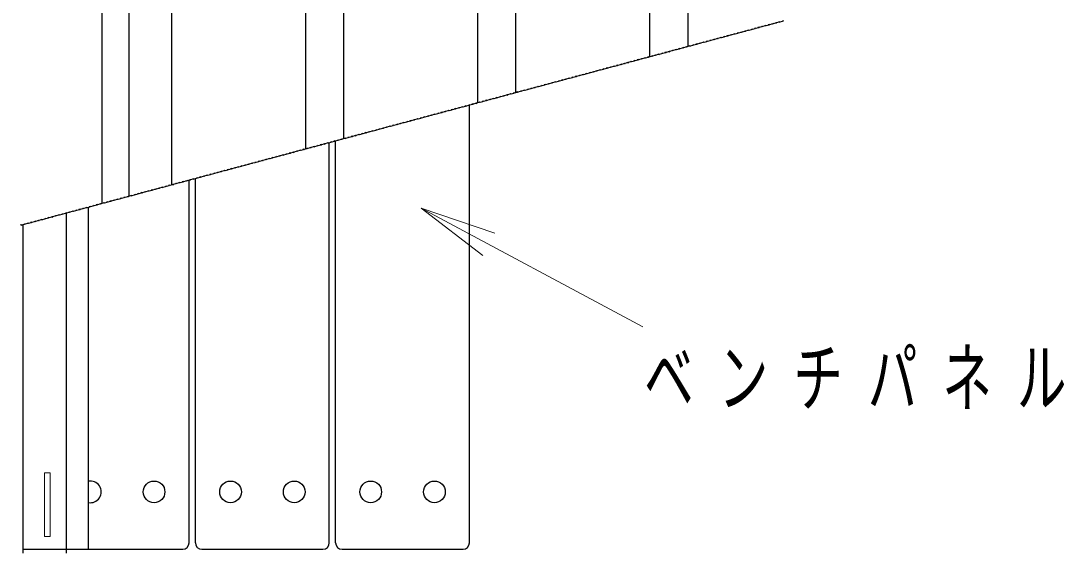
# Model space of a CAD drawing. Units: millimetres at full size, sheet at 1:20; details may follow other scales. Extents: x -7318 to 0, y -237 to 5140.
# Drawn here: x -6739 to -5920, y 3916 to 4332 of the extents above; entities that cross this region are included whole.
import ezdxf

# ---------------------------------------------------------------- set-up
doc = ezdxf.new("R2010")
doc.units = ezdxf.units.MM
doc.header["$LTSCALE"] = 20
doc.linetypes.add('USER1', pattern=[4.5, 2.5, -2])
doc.layers.add('layer1', color=7, linetype='Continuous', lineweight=25)
doc.styles.add('ＭＳ ゴシック', font='')
doc.styles.get('ＭＳ ゴシック').set_extended_font_data('MS Gothic')

# ---------------------------------------------------------------- blocks, each defined once
blk = doc.blocks.new('open_arrow')
at = {"color": 0, "linetype": 'Continuous', "lineweight": -2}
blk.add_lwpolyline([(7.5, 1.25), (0, 0), (7.5, -1.25)], dxfattribs=at)

msp = doc.modelspace()

# ---------------------------------------------------------------- linework, layer by layer
at = {"layer": 'layer1', "color": 140}
for p, q in [((-6674.89, 4189.02), (-6674.89, 4757.67)), ((-6653.68, 4194.7), (-6653.68, 4757.67)), ((-6620.09, 4203.7), (-6620.09, 4757.67)), ((-6515.09, 4231.83), (-6515.09, 4757.67)), ((-6485.09, 4239.87), (-6485.09, 4757.67)), ((-6380.09, 4268.01), (-6380.09, 4757.67)), ((-6350.09, 4276.05), (-6350.09, 4757.67)), ((-6245.09, 4304.18), (-6245.09, 4757.67)), ((-6215.09, 4312.22), (-6215.09, 4757.67))]:
    msp.add_line(p, q, dxfattribs=at)
at = {"layer": 'layer1', "color": 40}
for p, q in [((-6386.59, 3922.67), (-6386.59, 4266.27)), ((-6496.59, 3922.67), (-6496.59, 4236.79)), ((-6491.59, 3922.67), (-6491.59, 4238.13)), ((-6601.59, 3922.67), (-6601.59, 4208.66)), ((-6606.59, 3922.67), (-6606.59, 4207.32)), ((-6685.59, 3917.67), (-6685.59, 4186.15)), ((-6703.09, 3917.67), (-6611.59, 3917.67)), ((-6596.59, 3917.67), (-6501.59, 3917.67)), ((-6486.59, 3917.67), (-6391.59, 3917.67))]:
    msp.add_line(p, q, dxfattribs=at)
at = {"layer": 'layer1', "lineweight": 13}
msp.add_line((-6424.36, 4185.29), (-6250.48, 4092.07), dxfattribs=at)
at = {"layer": 'layer1', "color": 3}
for p, q in [((-6703.09, 4181.46), (-6703.09, 3914.67)), ((-6737.09, 4172.35), (-6737.09, 3914.67)), ((-6737.09, 3917.67), (-6703.09, 3917.67))]:
    msp.add_line(p, q, dxfattribs=at)
at = {"layer": 'layer1', "color": 3, "linetype": 'USER1', "lineweight": 13}
for p, q in [((-6720.09, 3927.67), (-6720.09, 3977.67)), ((-6720.09, 3977.67), (-6715.59, 3977.67)), ((-6715.59, 3927.67), (-6715.59, 3977.67)), ((-6720.09, 3927.67), (-6715.59, 3927.67))]:
    msp.add_line(p, q, dxfattribs=at)
at = {"layer": 'layer1'}
msp.add_lwpolyline([(-6738.6, 4171.95), (-6738.5, 4172.33), (-6737.93, 4171.77), (-6737.83, 4172.15), (-6735.9, 4172.67), (-6735.79, 4173.06), (-6735.23, 4172.49), (-6735.12, 4172.88), (-6733.19, 4173.4), (-6733.09, 4173.78), (-6732.52, 4173.22), (-6732.42, 4173.6), (-6730.49, 4174.12), (-6730.38, 4174.51), (-6729.82, 4173.94), (-6729.71, 4174.33), (-6727.78, 4174.84), (-6727.68, 4175.23), (-6727.11, 4174.67), (-6727.01, 4175.05), (-6725.08, 4175.57), (-6724.97, 4175.96), (-6724.41, 4175.39), (-6724.3, 4175.78), (-6722.37, 4176.29), (-6722.27, 4176.68), (-6721.7, 4176.12), (-6721.6, 4176.5), (-6719.67, 4177.02), (-6719.56, 4177.41), (-6719, 4176.84), (-6718.9, 4177.23), (-6716.96, 4177.74), (-6716.86, 4178.13), (-6716.29, 4177.56), (-6716.19, 4177.95), (-6714.26, 4178.47), (-6714.16, 4178.85), (-6713.59, 4178.29), (-6713.49, 4178.68), (-6711.55, 4179.19), (-6711.45, 4179.58), (-6710.88, 4179.01), (-6710.78, 4179.4), (-6708.85, 4179.92), (-6708.75, 4180.3), (-6708.18, 4179.74), (-6708.08, 4180.12), (-6706.14, 4180.64), (-6706.04, 4181.03), (-6705.48, 4180.46), (-6705.37, 4180.85), (-6703.44, 4181.37), (-6703.34, 4181.75), (-6702.77, 4181.19), (-6702.67, 4181.57), (-6700.74, 4182.09), (-6700.63, 4182.48), (-6700.07, 4181.91), (-6699.96, 4182.3), (-6698.03, 4182.82), (-6697.93, 4183.2), (-6697.36, 4182.64), (-6697.26, 4183.02), (-6695.33, 4183.54), (-6695.22, 4183.93), (-6694.66, 4183.36), (-6694.55, 4183.75), (-6692.62, 4184.27), (-6692.52, 4184.65), (-6691.95, 4184.09), (-6691.85, 4184.47), (-6689.92, 4184.99), (-6689.81, 4185.38), (-6689.25, 4184.81), (-6689.14, 4185.2), (-6687.21, 4185.72), (-6687.11, 4186.1), (-6686.54, 4185.54), (-6686.44, 4185.92), (-6684.51, 4186.44), (-6684.4, 4186.83), (-6683.84, 4186.26), (-6683.74, 4186.65), (-6681.8, 4187.16), (-6681.7, 4187.55), (-6681.13, 4186.99), (-6681.03, 4187.37), (-6679.1, 4187.89), (-6679, 4188.28), (-6678.43, 4187.71), (-6678.33, 4188.1), (-6676.39, 4188.61), (-6676.29, 4189), (-6675.73, 4188.43), (-6675.62, 4188.82), (-6673.69, 4189.34), (-6673.59, 4189.73), (-6673.02, 4189.16), (-6672.92, 4189.55), (-6670.99, 4190.06), (-6670.88, 4190.45), (-6670.32, 4189.88), (-6670.21, 4190.27), (-6668.28, 4190.79), (-6668.18, 4191.17), (-6667.61, 4190.61), (-6667.51, 4191), (-6665.58, 4191.51), (-6665.47, 4191.9), (-6664.91, 4191.33), (-6664.8, 4191.72), (-6662.87, 4192.24), (-6662.77, 4192.62), (-6662.2, 4192.06), (-6662.1, 4192.44), (-6660.17, 4192.96), (-6660.06, 4193.35), (-6659.5, 4192.78), (-6659.39, 4193.17), (-6657.46, 4193.69), (-6657.36, 4194.07), (-6656.79, 4193.51), (-6656.69, 4193.89), (-6654.76, 4194.41), (-6654.65, 4194.8), (-6654.09, 4194.23), (-6653.98, 4194.62), (-6652.05, 4195.14), (-6651.95, 4195.52), (-6651.38, 4194.96), (-6651.28, 4195.34), (-6649.35, 4195.86), (-6649.24, 4196.25), (-6648.68, 4195.68), (-6648.58, 4196.07), (-6646.64, 4196.59), (-6646.54, 4196.97), (-6645.97, 4196.41), (-6645.87, 4196.79), (-6643.94, 4197.31), (-6643.84, 4197.7), (-6643.27, 4197.13), (-6643.17, 4197.52), (-6641.23, 4198.04), (-6641.13, 4198.42), (-6640.57, 4197.86), (-6640.46, 4198.24), (-6638.53, 4198.76), (-6638.43, 4199.15), (-6637.86, 4198.58), (-6637.76, 4198.97), (-6635.83, 4199.48), (-6635.72, 4199.87), (-6635.16, 4199.31), (-6635.05, 4199.69), (-6633.12, 4200.21), (-6633.02, 4200.6), (-6632.45, 4200.03), (-6632.35, 4200.42), (-6630.42, 4200.93), (-6630.31, 4201.32), (-6629.75, 4200.75), (-6629.64, 4201.14), (-6627.71, 4201.66), (-6627.61, 4202.04), (-6627.04, 4201.48), (-6626.94, 4201.87), (-6625.01, 4202.38), (-6624.9, 4202.77), (-6624.34, 4202.2), (-6624.23, 4202.59), (-6622.3, 4203.11), (-6622.2, 4203.49), (-6621.63, 4202.93), (-6621.53, 4203.32), (-6619.6, 4203.83), (-6619.49, 4204.22), (-6618.93, 4203.65), (-6618.83, 4204.04), (-6616.89, 4204.56), (-6616.79, 4204.94), (-6616.22, 4204.38), (-6616.12, 4204.76), (-6614.19, 4205.28), (-6614.09, 4205.67), (-6613.52, 4205.1), (-6613.42, 4205.49), (-6611.48, 4206.01), (-6611.38, 4206.39), (-6610.81, 4205.83), (-6610.71, 4206.21), (-6608.78, 4206.73), (-6608.68, 4207.12), (-6608.11, 4206.55), (-6608.01, 4206.94), (-6606.07, 4207.46), (-6605.97, 4207.84), (-6605.41, 4207.28), (-6605.3, 4207.66), (-6603.37, 4208.18), (-6603.27, 4208.57), (-6602.7, 4208), (-6602.6, 4208.39), (-6600.67, 4208.91), (-6600.56, 4209.29), (-6600, 4208.73), (-6599.89, 4209.11), (-6597.96, 4209.63), (-6597.86, 4210.02), (-6597.29, 4209.45), (-6597.19, 4209.84), (-6595.26, 4210.35), (-6595.15, 4210.74), (-6594.59, 4210.18), (-6594.48, 4210.56), (-6592.55, 4211.08), (-6592.45, 4211.47), (-6591.88, 4210.9), (-6591.78, 4211.29), (-6589.85, 4211.8), (-6589.74, 4212.19), (-6589.18, 4211.63), (-6589.07, 4212.01), (-6587.14, 4212.53), (-6587.04, 4212.92), (-6586.47, 4212.35), (-6586.37, 4212.74), (-6584.44, 4213.25), (-6584.33, 4213.64), (-6583.77, 4213.07), (-6583.67, 4213.46), (-6581.73, 4213.98), (-6581.63, 4214.36), (-6581.06, 4213.8), (-6580.96, 4214.19), (-6579.03, 4214.7), (-6578.93, 4215.09), (-6578.36, 4214.52), (-6578.26, 4214.91), (-6576.32, 4215.43), (-6576.22, 4215.81), (-6575.66, 4215.25), (-6575.55, 4215.63), (-6573.62, 4216.15), (-6573.52, 4216.54), (-6572.95, 4215.97), (-6572.85, 4216.36), (-6570.92, 4216.88), (-6570.81, 4217.26), (-6570.25, 4216.7), (-6570.14, 4217.08), (-6568.21, 4217.6), (-6568.11, 4217.99), (-6567.54, 4217.42), (-6567.44, 4217.81), (-6565.51, 4218.33), (-6565.4, 4218.71), (-6564.84, 4218.15), (-6564.73, 4218.53), (-6562.8, 4219.05), (-6562.7, 4219.44), (-6562.13, 4218.87), (-6562.03, 4219.26), (-6560.1, 4219.78), (-6559.99, 4220.16), (-6559.43, 4219.6), (-6559.32, 4219.98), (-6557.39, 4220.5), (-6557.29, 4220.89), (-6556.72, 4220.32), (-6556.62, 4220.71), (-6554.69, 4221.23), (-6554.58, 4221.61), (-6554.02, 4221.05), (-6553.91, 4221.43), (-6551.98, 4221.95), (-6551.88, 4222.34), (-6551.31, 4221.77), (-6551.21, 4222.16), (-6549.28, 4222.67), (-6549.17, 4223.06), (-6548.61, 4222.5), (-6548.51, 4222.88), (-6546.57, 4223.4), (-6546.47, 4223.79), (-6545.9, 4223.22), (-6545.8, 4223.61), (-6543.87, 4224.12), (-6543.77, 4224.51), (-6543.2, 4223.94), (-6543.1, 4224.33), (-6541.16, 4224.85), (-6541.06, 4225.24), (-6540.5, 4224.67), (-6540.39, 4225.06), (-6538.46, 4225.57), (-6538.36, 4225.96), (-6537.79, 4225.39), (-6537.69, 4225.78), (-6535.76, 4226.3), (-6535.65, 4226.68), (-6535.09, 4226.12), (-6534.98, 4226.51), (-6533.05, 4227.02), (-6532.95, 4227.41), (-6532.38, 4226.84), (-6532.28, 4227.23), (-6530.35, 4227.75), (-6530.24, 4228.13), (-6529.68, 4227.57), (-6529.57, 4227.95), (-6527.64, 4228.47), (-6527.54, 4228.86), (-6526.97, 4228.29), (-6526.87, 4228.68), (-6524.94, 4229.2), (-6524.83, 4229.58), (-6524.27, 4229.02), (-6524.16, 4229.4), (-6522.23, 4229.92), (-6522.13, 4230.31), (-6521.56, 4229.74), (-6521.46, 4230.13), (-6519.53, 4230.65), (-6519.42, 4231.03), (-6518.86, 4230.47), (-6518.76, 4230.85), (-6516.82, 4231.37), (-6516.72, 4231.76), (-6516.15, 4231.19), (-6516.05, 4231.58), (-6514.12, 4232.1), (-6514.02, 4232.48), (-6513.45, 4231.92), (-6513.35, 4232.3), (-6511.41, 4232.82), (-6511.31, 4233.21), (-6510.75, 4232.64), (-6510.64, 4233.03), (-6508.71, 4233.55), (-6508.61, 4233.93), (-6508.04, 4233.37), (-6507.94, 4233.75), (-6506.01, 4234.27), (-6505.9, 4234.66), (-6505.34, 4234.09), (-6505.23, 4234.48), (-6503.3, 4234.99), (-6503.2, 4235.38), (-6502.63, 4234.82), (-6502.53, 4235.2), (-6500.6, 4235.72), (-6500.49, 4236.11), (-6499.93, 4235.54), (-6499.82, 4235.93), (-6497.89, 4236.44), (-6497.79, 4236.83), (-6497.22, 4236.26), (-6497.12, 4236.65), (-6495.19, 4237.17), (-6495.08, 4237.55), (-6494.52, 4236.99), (-6494.41, 4237.38), (-6492.48, 4237.89), (-6492.38, 4238.28), (-6491.81, 4237.71), (-6491.71, 4238.1), (-6489.78, 4238.62), (-6489.67, 4239), (-6489.11, 4238.44), (-6489, 4238.83), (-6487.07, 4239.34), (-6486.97, 4239.73), (-6486.4, 4239.16), (-6486.3, 4239.55), (-6484.37, 4240.07), (-6484.26, 4240.45), (-6483.7, 4239.89), (-6483.6, 4240.27), (-6481.66, 4240.79), (-6481.56, 4241.18), (-6480.99, 4240.61), (-6480.89, 4241), (-6478.96, 4241.52), (-6478.86, 4241.9), (-6478.29, 4241.34), (-6478.19, 4241.72), (-6476.25, 4242.24), (-6476.15, 4242.63), (-6475.59, 4242.06), (-6475.48, 4242.45), (-6473.55, 4242.97), (-6473.45, 4243.35), (-6472.88, 4242.79), (-6472.78, 4243.17), (-6470.85, 4243.69), (-6470.74, 4244.08), (-6470.18, 4243.51), (-6470.07, 4243.9), (-6468.14, 4244.42), (-6468.04, 4244.8), (-6467.47, 4244.24), (-6467.37, 4244.62), (-6465.44, 4245.14), (-6465.33, 4245.53), (-6464.77, 4244.96), (-6464.66, 4245.35), (-6462.73, 4245.86), (-6462.63, 4246.25), (-6462.06, 4245.69), (-6461.96, 4246.07), (-6460.03, 4246.59), (-6459.92, 4246.98), (-6459.36, 4246.41), (-6459.25, 4246.8), (-6457.32, 4247.31), (-6457.22, 4247.7), (-6456.65, 4247.13), (-6456.55, 4247.52), (-6454.62, 4248.04), (-6454.51, 4248.43), (-6453.95, 4247.86), (-6453.85, 4248.25), (-6451.91, 4248.76), (-6451.81, 4249.15), (-6451.24, 4248.58), (-6451.14, 4248.97), (-6449.21, 4249.49), (-6449.11, 4249.87), (-6448.54, 4249.31), (-6448.44, 4249.7), (-6446.5, 4250.21), (-6446.4, 4250.6), (-6445.83, 4250.03), (-6445.73, 4250.42), (-6443.8, 4250.94), (-6443.7, 4251.32), (-6443.13, 4250.76), (-6443.03, 4251.14), (-6441.09, 4251.66), (-6440.99, 4252.05), (-6440.43, 4251.48), (-6440.32, 4251.87), (-6438.39, 4252.39), (-6438.29, 4252.77), (-6437.72, 4252.21), (-6437.62, 4252.59), (-6435.69, 4253.11), (-6435.58, 4253.5), (-6435.02, 4252.93), (-6434.91, 4253.32), (-6432.98, 4253.84), (-6432.88, 4254.22), (-6432.31, 4253.66), (-6432.21, 4254.04), (-6430.28, 4254.56), (-6430.17, 4254.95), (-6429.61, 4254.38), (-6429.5, 4254.77), (-6427.57, 4255.29), (-6427.47, 4255.67), (-6426.9, 4255.11), (-6426.8, 4255.49), (-6424.87, 4256.01), (-6424.76, 4256.4), (-6424.2, 4255.83), (-6424.09, 4256.22), (-6422.16, 4256.74), (-6422.06, 4257.12), (-6421.49, 4256.56), (-6421.39, 4256.94), (-6419.46, 4257.46), (-6419.35, 4257.85), (-6418.79, 4257.28), (-6418.69, 4257.67), (-6416.75, 4258.18), (-6416.65, 4258.57), (-6416.08, 4258.01), (-6415.98, 4258.39), (-6414.05, 4258.91), (-6413.95, 4259.3), (-6413.38, 4258.73), (-6413.28, 4259.12), (-6411.34, 4259.63), (-6411.24, 4260.02), (-6410.68, 4259.45), (-6410.57, 4259.84), (-6408.64, 4260.36), (-6408.54, 4260.75), (-6407.97, 4260.18), (-6407.87, 4260.57), (-6405.94, 4261.08), (-6405.83, 4261.47), (-6405.27, 4260.9), (-6405.16, 4261.29), (-6403.23, 4261.81), (-6403.13, 4262.19), (-6402.56, 4261.63), (-6402.46, 4262.02), (-6400.53, 4262.53), (-6400.42, 4262.92), (-6399.86, 4262.35), (-6399.75, 4262.74), (-6397.82, 4263.26), (-6397.72, 4263.64), (-6397.15, 4263.08), (-6397.05, 4263.46), (-6395.12, 4263.98), (-6395.01, 4264.37), (-6394.45, 4263.8), (-6394.34, 4264.19), (-6392.41, 4264.71), (-6392.31, 4265.09), (-6391.74, 4264.53), (-6391.64, 4264.91), (-6389.71, 4265.43), (-6389.6, 4265.82), (-6389.04, 4265.25), (-6388.93, 4265.64), (-6387, 4266.16), (-6386.9, 4266.54), (-6386.33, 4265.98), (-6386.23, 4266.36), (-6384.3, 4266.88), (-6384.19, 4267.27), (-6383.63, 4266.7), (-6383.53, 4267.09), (-6381.59, 4267.61), (-6381.49, 4267.99), (-6380.92, 4267.43), (-6380.82, 4267.81), (-6378.89, 4268.33), (-6378.79, 4268.72), (-6378.22, 4268.15), (-6378.12, 4268.54), (-6376.18, 4269.06), (-6376.08, 4269.44), (-6375.52, 4268.88), (-6375.41, 4269.26), (-6373.48, 4269.78), (-6373.38, 4270.17), (-6372.81, 4269.6), (-6372.71, 4269.99), (-6370.78, 4270.5), (-6370.67, 4270.89), (-6370.11, 4270.33), (-6370, 4270.71), (-6368.07, 4271.23), (-6367.97, 4271.62), (-6367.4, 4271.05), (-6367.3, 4271.44), (-6365.37, 4271.95), (-6365.26, 4272.34), (-6364.7, 4271.77), (-6364.59, 4272.16), (-6362.66, 4272.68), (-6362.56, 4273.06), (-6361.99, 4272.5), (-6361.89, 4272.89), (-6359.96, 4273.4), (-6359.85, 4273.79), (-6359.29, 4273.22), (-6359.18, 4273.61), (-6357.25, 4274.13), (-6357.15, 4274.51), (-6356.58, 4273.95), (-6356.48, 4274.34), (-6354.55, 4274.85), (-6354.44, 4275.24), (-6353.88, 4274.67), (-6353.78, 4275.06), (-6351.84, 4275.58), (-6351.74, 4275.96), (-6351.17, 4275.4), (-6351.07, 4275.78), (-6349.14, 4276.3), (-6349.04, 4276.69), (-6348.47, 4276.12), (-6348.37, 4276.51), (-6346.43, 4277.03), (-6346.33, 4277.41), (-6345.76, 4276.85), (-6345.66, 4277.23), (-6343.73, 4277.75), (-6343.63, 4278.14), (-6343.06, 4277.57), (-6342.96, 4277.96), (-6341.02, 4278.48), (-6340.92, 4278.86), (-6340.36, 4278.3), (-6340.25, 4278.68), (-6338.32, 4279.2), (-6338.22, 4279.59), (-6337.65, 4279.02), (-6337.55, 4279.41), (-6335.62, 4279.93), (-6335.51, 4280.31), (-6334.95, 4279.75), (-6334.84, 4280.13), (-6332.91, 4280.65), (-6332.81, 4281.04), (-6332.24, 4280.47), (-6332.14, 4280.86), (-6330.21, 4281.37), (-6330.1, 4281.76), (-6329.54, 4281.2), (-6329.43, 4281.58), (-6327.5, 4282.1), (-6327.4, 4282.49), (-6326.83, 4281.92), (-6326.73, 4282.31), (-6324.8, 4282.82), (-6324.69, 4283.21), (-6324.13, 4282.64), (-6324.02, 4283.03), (-6322.09, 4283.55), (-6321.99, 4283.94), (-6321.42, 4283.37), (-6321.32, 4283.76), (-6319.39, 4284.27), (-6319.28, 4284.66), (-6318.72, 4284.09), (-6318.62, 4284.48), (-6316.68, 4285), (-6316.58, 4285.38), (-6316.01, 4284.82), (-6315.91, 4285.21), (-6313.98, 4285.72), (-6313.88, 4286.11), (-6313.31, 4285.54), (-6313.21, 4285.93), (-6311.27, 4286.45), (-6311.17, 4286.83), (-6310.61, 4286.27), (-6310.5, 4286.65), (-6308.57, 4287.17), (-6308.47, 4287.56), (-6307.9, 4286.99), (-6307.8, 4287.38), (-6305.87, 4287.9), (-6305.76, 4288.28), (-6305.2, 4287.72), (-6305.09, 4288.1), (-6303.16, 4288.62), (-6303.06, 4289.01), (-6302.49, 4288.44), (-6302.39, 4288.83), (-6300.46, 4289.35), (-6300.35, 4289.73), (-6299.79, 4289.17), (-6299.68, 4289.55), (-6297.75, 4290.07), (-6297.65, 4290.46), (-6297.08, 4289.89), (-6296.98, 4290.28), (-6295.05, 4290.8), (-6294.94, 4291.18), (-6294.38, 4290.62), (-6294.27, 4291), (-6292.34, 4291.52), (-6292.24, 4291.91), (-6291.67, 4291.34), (-6291.57, 4291.73), (-6289.64, 4292.25), (-6289.53, 4292.63), (-6288.97, 4292.07), (-6288.86, 4292.45), (-6286.93, 4292.97), (-6286.83, 4293.36), (-6286.26, 4292.79), (-6286.16, 4293.18), (-6284.23, 4293.69), (-6284.12, 4294.08), (-6283.56, 4293.52), (-6283.46, 4293.9), (-6281.52, 4294.42), (-6281.42, 4294.81), (-6280.85, 4294.24), (-6280.75, 4294.63), (-6278.82, 4295.14), (-6278.72, 4295.53), (-6278.15, 4294.96), (-6278.05, 4295.35), (-6276.11, 4295.87), (-6276.01, 4296.26), (-6275.45, 4295.69), (-6275.34, 4296.08), (-6273.41, 4296.59), (-6273.31, 4296.98), (-6272.74, 4296.41), (-6272.64, 4296.8), (-6270.71, 4297.32), (-6270.6, 4297.7), (-6270.04, 4297.14), (-6269.93, 4297.53), (-6268, 4298.04), (-6267.9, 4298.43), (-6267.33, 4297.86), (-6267.23, 4298.25), (-6265.3, 4298.77), (-6265.19, 4299.15), (-6264.63, 4298.59), (-6264.52, 4298.97), (-6262.59, 4299.49), (-6262.49, 4299.88), (-6261.92, 4299.31), (-6261.82, 4299.7), (-6259.89, 4300.22), (-6259.78, 4300.6), (-6259.22, 4300.04), (-6259.11, 4300.42), (-6257.18, 4300.94), (-6257.08, 4301.33), (-6256.51, 4300.76), (-6256.41, 4301.15), (-6254.48, 4301.67), (-6254.37, 4302.05), (-6253.81, 4301.49), (-6253.71, 4301.87), (-6251.77, 4302.39), (-6251.67, 4302.78), (-6251.1, 4302.21), (-6251, 4302.6), (-6249.07, 4303.12), (-6248.97, 4303.5), (-6248.4, 4302.94), (-6248.3, 4303.32), (-6246.36, 4303.84), (-6246.26, 4304.23), (-6245.69, 4303.66), (-6245.59, 4304.05), (-6243.66, 4304.57), (-6243.56, 4304.95), (-6242.99, 4304.39), (-6242.89, 4304.77), (-6240.95, 4305.29), (-6240.85, 4305.68), (-6240.29, 4305.11), (-6240.18, 4305.5), (-6238.25, 4306.01), (-6238.15, 4306.4), (-6237.58, 4305.84), (-6237.48, 4306.22), (-6235.55, 4306.74), (-6235.44, 4307.13), (-6234.88, 4306.56), (-6234.77, 4306.95), (-6232.84, 4307.46), (-6232.74, 4307.85), (-6232.17, 4307.28), (-6232.07, 4307.67), (-6230.14, 4308.19), (-6230.03, 4308.57), (-6229.47, 4308.01), (-6229.36, 4308.4), (-6227.43, 4308.91), (-6227.33, 4309.3), (-6226.76, 4308.73), (-6226.66, 4309.12), (-6224.73, 4309.64), (-6224.62, 4310.02), (-6224.06, 4309.46), (-6223.95, 4309.84), (-6222.02, 4310.36), (-6221.92, 4310.75), (-6221.35, 4310.18), (-6221.25, 4310.57), (-6219.32, 4311.09), (-6219.21, 4311.47), (-6218.65, 4310.91), (-6218.55, 4311.29), (-6216.61, 4311.81), (-6216.51, 4312.2), (-6215.94, 4311.63), (-6215.84, 4312.02), (-6213.91, 4312.54), (-6213.81, 4312.92), (-6213.24, 4312.36), (-6213.14, 4312.74), (-6211.2, 4313.26), (-6211.1, 4313.65), (-6210.54, 4313.08), (-6210.43, 4313.47), (-6208.5, 4313.99), (-6208.4, 4314.37), (-6207.83, 4313.81), (-6207.73, 4314.19), (-6205.8, 4314.71), (-6205.69, 4315.1), (-6205.13, 4314.53), (-6205.02, 4314.92), (-6203.09, 4315.44), (-6202.99, 4315.82), (-6202.42, 4315.26), (-6202.32, 4315.64), (-6200.39, 4316.16), (-6200.28, 4316.55), (-6199.72, 4315.98), (-6199.61, 4316.37), (-6197.68, 4316.88), (-6197.58, 4317.27), (-6197.01, 4316.71), (-6196.91, 4317.09), (-6194.98, 4317.61), (-6194.87, 4318), (-6194.31, 4317.43), (-6194.2, 4317.82), (-6192.27, 4318.33), (-6192.17, 4318.72), (-6191.6, 4318.15), (-6191.5, 4318.54), (-6189.57, 4319.06), (-6189.46, 4319.45), (-6188.9, 4318.88), (-6188.79, 4319.27), (-6186.86, 4319.78), (-6186.76, 4320.17), (-6186.19, 4319.6), (-6186.09, 4319.99), (-6184.16, 4320.51), (-6184.06, 4320.89), (-6183.49, 4320.33), (-6183.39, 4320.72), (-6181.45, 4321.23), (-6181.35, 4321.62), (-6180.78, 4321.05), (-6180.68, 4321.44), (-6178.75, 4321.96), (-6178.65, 4322.34), (-6178.08, 4321.78), (-6177.98, 4322.16), (-6176.04, 4322.68), (-6175.94, 4323.07), (-6175.38, 4322.5), (-6175.27, 4322.89), (-6173.34, 4323.41), (-6173.24, 4323.79), (-6172.67, 4323.23), (-6172.57, 4323.61), (-6170.64, 4324.13), (-6170.53, 4324.52), (-6169.97, 4323.95), (-6169.86, 4324.34), (-6167.93, 4324.86), (-6167.83, 4325.24), (-6167.26, 4324.68), (-6167.16, 4325.06), (-6165.23, 4325.58), (-6165.12, 4325.97), (-6164.56, 4325.4), (-6164.45, 4325.79), (-6162.52, 4326.31), (-6162.42, 4326.69), (-6161.85, 4326.13), (-6161.75, 4326.51), (-6159.82, 4327.03), (-6159.71, 4327.42), (-6159.15, 4326.85), (-6159.04, 4327.24), (-6157.11, 4327.76), (-6157.01, 4328.14), (-6156.44, 4327.58), (-6156.34, 4327.96), (-6154.41, 4328.48), (-6154.3, 4328.87), (-6153.74, 4328.3), (-6153.64, 4328.69), (-6151.7, 4329.2), (-6151.6, 4329.59), (-6151.03, 4329.03), (-6150.93, 4329.41), (-6149, 4329.93), (-6148.9, 4330.32), (-6148.33, 4329.75), (-6148.23, 4330.14), (-6146.29, 4330.65), (-6146.19, 4331.04), (-6145.63, 4330.47), (-6145.52, 4330.86), (-6143.59, 4331.38), (-6143.49, 4331.77), (-6142.92, 4331.2), (-6142.82, 4331.59), (-6140.89, 4332.1), (-6140.78, 4332.49), (-6140.22, 4331.92), (-6140.11, 4332.31)], dxfattribs=at)
for centre in [(-6634.09, 3962.67), (-6574.09, 3962.67), (-6524.09, 3962.67), (-6464.09, 3962.67), (-6414.09, 3962.67)]:
    msp.add_circle(centre, 8.5, dxfattribs=at)
msp.add_arc((-6684.09, 3962.67), 8.5, 259.83576, 100.16424, dxfattribs=at)
at = {"layer": 'layer1', "color": 40}
for centre, start, end in [((-6611.59, 3922.67), 270, 0), ((-6596.59, 3922.67), 180, 270), ((-6501.59, 3922.67), 270, 0), ((-6486.59, 3922.67), 180, 270), ((-6391.59, 3922.67), 270, 0)]:
    msp.add_arc(centre, 5, start, end, dxfattribs=at)

# ---------------------------------------------------------------- block references
at = {"layer": 'layer1', "lineweight": 13, "xscale": 8, "yscale": 8, "rotation": 331.8}
msp.add_blockref('open_arrow', (-6424.36, 4185.29), dxfattribs=at)

# ---------------------------------------------------------------- texts
at = {"layer": 'layer1', "insert": (-6249.62, 4051.07), "char_height": 43.99, "attachment_point": 4, "style": 'ＭＳ ゴシック'}
msp.add_mtext('\\T1.5;\\W0.65;ベンチパネル', dxfattribs=at)

doc.saveas('drawing.dxf')
